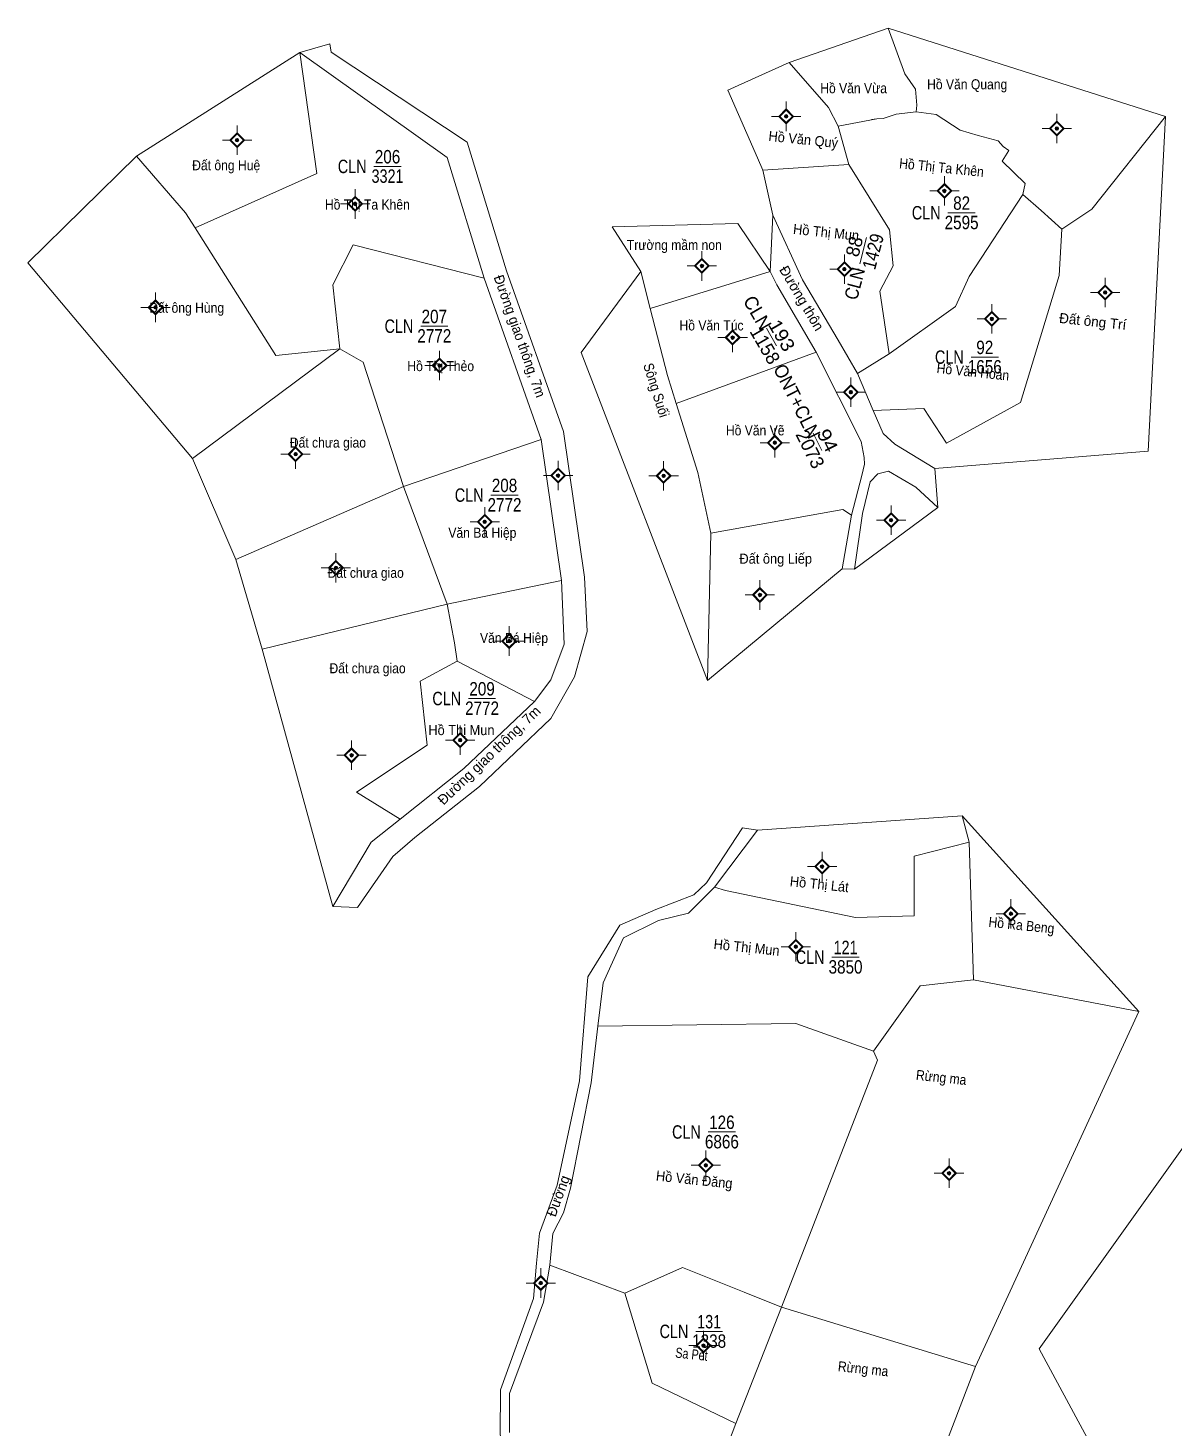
# Model space of a CAD drawing. Header units: metres. Extents: x 533011 to 534111, y 1848012 to 1848826.
# Drawn here: x 533011.2 to 533352.4, y 1848408.7 to 1848825.5 of the extents above; entities that cross this region are included whole.
import ezdxf
from ezdxf.enums import TextEntityAlignment as Align

# ---------------------------------------------------------------- set-up
doc = ezdxf.new("R2010")
doc.units = ezdxf.units.M
doc.header["$LTSCALE"] = 1.2
for name, color, linetype, lineweight in [('11', 7, 'Continuous', 13), ('6', 7, 'Continuous', 13), ('7', 7, 'Continuous', 13)]:
    doc.layers.add(name, color=color, linetype=linetype, lineweight=lineweight)
for name, color, linetype in [('2', 7, 'Continuous'), ('3', 7, 'Continuous'), ('4', 7, 'Continuous'), ('5', 7, 'Continuous')]:
    doc.layers.add(name, color=color, linetype=linetype)

msp = doc.modelspace()

# ---------------------------------------------------------------- hatches: boundary and pattern name
at = {"layer": '11'}
for points in [[(533237.494, 1848799.21, 1), (533236.444, 1848799.21, 1)], [(533237.419, 1848799.21, 1), (533236.519, 1848799.21, 1)], [(533318.084, 1848795.57, 1), (533317.034, 1848795.57, 1)], [(533318.009, 1848795.57, 1), (533317.109, 1848795.57, 1)], [(533073.944, 1848792.12, 1), (533072.894, 1848792.12, 1)], [(533073.869, 1848792.12, 1), (533072.969, 1848792.12, 1)], [(533284.604, 1848776.99, 1), (533283.554, 1848776.99, 1)], [(533284.529, 1848776.99, 1), (533283.629, 1848776.99, 1)], [(533109.094, 1848773.12, 1), (533108.044, 1848773.12, 1)], [(533109.019, 1848773.12, 1), (533108.119, 1848773.12, 1)], [(533212.394, 1848754.66, 1), (533211.344, 1848754.66, 1)], [(533212.319, 1848754.66, 1), (533211.419, 1848754.66, 1)], [(533254.824, 1848753.72, 1), (533253.774, 1848753.72, 1)], [(533254.749, 1848753.72, 1), (533253.849, 1848753.72, 1)], [(533332.464, 1848746.77, 1), (533331.414, 1848746.77, 1)], [(533332.389, 1848746.77, 1), (533331.489, 1848746.77, 1)], [(533049.664, 1848742.34, 1), (533048.614, 1848742.34, 1)], [(533049.589, 1848742.34, 1), (533048.689, 1848742.34, 1)], [(533298.724, 1848738.9, 1), (533297.674, 1848738.9, 1)], [(533298.649, 1848738.9, 1), (533297.749, 1848738.9, 1)], [(533221.544, 1848733.34, 1), (533220.494, 1848733.34, 1)], [(533221.469, 1848733.34, 1), (533220.569, 1848733.34, 1)], [(533134.284, 1848725, 1), (533133.234, 1848725, 1)], [(533134.209, 1848725, 1), (533133.309, 1848725, 1)], [(533256.714, 1848717.09, 1), (533255.664, 1848717.09, 1)], [(533256.639, 1848717.09, 1), (533255.739, 1848717.09, 1)], [(533234.104, 1848702.05, 1), (533233.054, 1848702.05, 1)], [(533234.029, 1848702.05, 1), (533233.129, 1848702.05, 1)], [(533091.394, 1848698.64, 1), (533090.344, 1848698.64, 1)], [(533091.319, 1848698.64, 1), (533090.419, 1848698.64, 1)], [(533169.544, 1848692.25, 1), (533168.494, 1848692.25, 1)], [(533169.469, 1848692.25, 1), (533168.569, 1848692.25, 1)], [(533200.994, 1848692.16, 1), (533199.944, 1848692.16, 1)], [(533200.919, 1848692.16, 1), (533200.019, 1848692.16, 1)], [(533147.714, 1848678.5, 1), (533146.664, 1848678.5, 1)], [(533147.639, 1848678.5, 1), (533146.739, 1848678.5, 1)], [(533268.704, 1848678.96, 1), (533267.654, 1848678.96, 1)], [(533268.629, 1848678.96, 1), (533267.729, 1848678.96, 1)], [(533103.414, 1848664.78, 1), (533102.364, 1848664.78, 1)], [(533103.339, 1848664.78, 1), (533102.439, 1848664.78, 1)], [(533229.674, 1848656.7, 1), (533228.624, 1848656.7, 1)], [(533229.599, 1848656.7, 1), (533228.699, 1848656.7, 1)], [(533154.974, 1848643, 1), (533153.924, 1848643, 1)], [(533154.899, 1848643, 1), (533153.999, 1848643, 1)], [(533140.404, 1848613.5, 1), (533139.354, 1848613.5, 1)], [(533140.329, 1848613.5, 1), (533139.429, 1848613.5, 1)], [(533108.064, 1848608.97, 1), (533107.014, 1848608.97, 1)], [(533107.989, 1848608.97, 1), (533107.089, 1848608.97, 1)], [(533248.174, 1848575.84, 1), (533247.124, 1848575.84, 1)], [(533248.099, 1848575.84, 1), (533247.199, 1848575.84, 1)], [(533304.414, 1848561.81, 1), (533303.364, 1848561.81, 1)], [(533304.339, 1848561.81, 1), (533303.439, 1848561.81, 1)], [(533240.374, 1848551.98, 1), (533239.324, 1848551.98, 1)], [(533240.299, 1848551.98, 1), (533239.399, 1848551.98, 1)], [(533213.544, 1848486.91, 1), (533212.494, 1848486.91, 1)], [(533213.469, 1848486.91, 1), (533212.569, 1848486.91, 1)], [(533285.974, 1848484.53, 1), (533284.924, 1848484.53, 1)], [(533285.899, 1848484.53, 1), (533284.999, 1848484.53, 1)], [(533164.394, 1848451.86, 1), (533163.344, 1848451.86, 1)], [(533164.319, 1848451.86, 1), (533163.419, 1848451.86, 1)], [(533212.874, 1848433.23, 1), (533211.824, 1848433.23, 1)], [(533212.799, 1848433.23, 1), (533211.899, 1848433.23, 1)]]:
    msp.add_hatch(color=256, dxfattribs=at).paths.add_polyline_path(points)

# ---------------------------------------------------------------- linework, layer by layer
for p, q in [((533236.97, 1848803.58), (533236.97, 1848801.4)), ((533236.97, 1848802.96), (533236.97, 1848801.08)), ((533317.56, 1848799.94), (533317.56, 1848797.76)), ((533073.42, 1848796.5), (533073.42, 1848794.31)), ((533073.42, 1848795.87), (533073.42, 1848794)), ((533234.78, 1848799.21), (533232.6, 1848799.21)), ((533235.1, 1848799.21), (533233.22, 1848799.21)), ((533236.97, 1848797.34), (533236.97, 1848795.46)), ((533236.97, 1848797.02), (533236.97, 1848794.84)), ((533240.72, 1848799.21), (533238.84, 1848799.21)), ((533241.34, 1848799.21), (533239.16, 1848799.21)), ((533315.37, 1848795.57), (533313.19, 1848795.57)), ((533315.69, 1848795.57), (533313.81, 1848795.57)), ((533317.56, 1848799.32), (533317.56, 1848797.44)), ((533321.31, 1848795.57), (533319.44, 1848795.57)), ((533321.94, 1848795.57), (533319.75, 1848795.57)), ((533071.23, 1848792.12), (533069.05, 1848792.12)), ((533071.55, 1848792.12), (533069.67, 1848792.12)), ((533077.17, 1848792.12), (533075.3, 1848792.12)), ((533077.8, 1848792.12), (533075.61, 1848792.12)), ((533317.56, 1848793.7), (533317.56, 1848791.82)), ((533317.56, 1848793.38), (533317.56, 1848791.2)), ((533073.42, 1848790.24), (533073.42, 1848788.37)), ((533073.42, 1848789.93), (533073.42, 1848787.74)), ((533284.08, 1848781.36), (533284.08, 1848779.18)), ((533284.08, 1848780.74), (533284.08, 1848778.86)), ((533108.57, 1848777.5), (533108.57, 1848775.31)), ((533108.57, 1848776.87), (533108.57, 1848775)), ((533281.89, 1848776.99), (533279.7, 1848776.99)), ((533282.2, 1848776.99), (533280.33, 1848776.99)), ((533284.08, 1848775.12), (533284.08, 1848773.24)), ((533284.08, 1848774.8), (533284.08, 1848772.62)), ((533287.83, 1848776.99), (533285.95, 1848776.99)), ((533288.45, 1848776.99), (533286.27, 1848776.99)), ((533106.38, 1848773.12), (533104.19, 1848773.12)), ((533106.69, 1848773.12), (533104.82, 1848773.12)), ((533108.57, 1848771.24), (533108.57, 1848769.37)), ((533108.57, 1848770.93), (533108.57, 1848768.74)), ((533112.32, 1848773.12), (533110.44, 1848773.12)), ((533112.94, 1848773.12), (533110.76, 1848773.12)), ((533211.87, 1848759.04), (533211.87, 1848756.85)), ((533211.87, 1848758.41), (533211.87, 1848756.54)), ((533254.3, 1848758.1), (533254.3, 1848755.91)), ((533209.68, 1848754.66), (533207.5, 1848754.66)), ((533210, 1848754.66), (533208.12, 1848754.66)), ((533215.62, 1848754.66), (533213.74, 1848754.66)), ((533216.24, 1848754.66), (533214.06, 1848754.66)), ((533254.3, 1848757.47), (533254.3, 1848755.6)), ((533211.87, 1848752.78), (533211.87, 1848750.91)), ((533211.87, 1848752.47), (533211.87, 1848750.28)), ((533252.11, 1848753.72), (533249.93, 1848753.72)), ((533252.43, 1848753.72), (533250.55, 1848753.72)), ((533254.3, 1848751.84), (533254.3, 1848749.97)), ((533254.3, 1848751.53), (533254.3, 1848749.34)), ((533258.05, 1848753.72), (533256.18, 1848753.72)), ((533258.68, 1848753.72), (533256.49, 1848753.72)), ((533331.94, 1848751.14), (533331.94, 1848748.96)), ((533331.94, 1848750.52), (533331.94, 1848748.64)), ((533049.14, 1848746.72), (533049.14, 1848744.53)), ((533049.14, 1848746.09), (533049.14, 1848744.22)), ((533329.75, 1848746.77), (533327.56, 1848746.77)), ((533330.06, 1848746.77), (533328.19, 1848746.77)), ((533335.69, 1848746.77), (533333.81, 1848746.77)), ((533336.31, 1848746.77), (533334.13, 1848746.77)), ((533046.95, 1848742.34), (533044.76, 1848742.34)), ((533047.26, 1848742.34), (533045.39, 1848742.34)), ((533052.89, 1848742.34), (533051.02, 1848742.34)), ((533053.52, 1848742.34), (533051.33, 1848742.34)), ((533298.2, 1848743.28), (533298.2, 1848741.09)), ((533298.2, 1848742.65), (533298.2, 1848740.78)), ((533331.94, 1848744.9), (533331.94, 1848743.02)), ((533331.94, 1848744.58), (533331.94, 1848742.4)), ((533049.14, 1848740.46), (533049.14, 1848738.59)), ((533049.14, 1848740.15), (533049.14, 1848737.96)), ((533221.02, 1848737.72), (533221.02, 1848735.53)), ((533221.02, 1848737.09), (533221.02, 1848735.22)), ((533296.01, 1848738.9), (533293.82, 1848738.9)), ((533296.32, 1848738.9), (533294.45, 1848738.9)), ((533301.95, 1848738.9), (533300.07, 1848738.9)), ((533302.57, 1848738.9), (533300.39, 1848738.9)), ((533218.83, 1848733.34), (533216.64, 1848733.34)), ((533219.14, 1848733.34), (533217.27, 1848733.34)), ((533224.77, 1848733.34), (533222.9, 1848733.34)), ((533225.4, 1848733.34), (533223.21, 1848733.34)), ((533298.2, 1848737.02), (533298.2, 1848735.15)), ((533298.2, 1848736.71), (533298.2, 1848734.52)), ((533133.76, 1848729.38), (533133.76, 1848727.19)), ((533133.76, 1848728.75), (533133.76, 1848726.88)), ((533221.02, 1848731.46), (533221.02, 1848729.59)), ((533221.02, 1848731.15), (533221.02, 1848728.96)), ((533131.57, 1848725), (533129.38, 1848725)), ((533131.88, 1848725), (533130.01, 1848725)), ((533137.51, 1848725), (533135.64, 1848725)), ((533138.14, 1848725), (533135.95, 1848725)), ((533133.76, 1848723.12), (533133.76, 1848721.25)), ((533133.76, 1848722.81), (533133.76, 1848720.62)), ((533256.19, 1848721.46), (533256.19, 1848719.28)), ((533256.19, 1848720.84), (533256.19, 1848718.96)), ((533254, 1848717.09), (533251.81, 1848717.09)), ((533254.31, 1848717.09), (533252.44, 1848717.09)), ((533259.94, 1848717.09), (533258.06, 1848717.09)), ((533260.56, 1848717.09), (533258.38, 1848717.09)), ((533256.19, 1848715.22), (533256.19, 1848713.34)), ((533256.19, 1848714.9), (533256.19, 1848712.72)), ((533233.58, 1848706.42), (533233.58, 1848704.24)), ((533233.58, 1848705.8), (533233.58, 1848703.92)), ((533090.87, 1848703.02), (533090.87, 1848700.83)), ((533090.87, 1848702.39), (533090.87, 1848700.52)), ((533231.39, 1848702.05), (533229.2, 1848702.05)), ((533231.7, 1848702.05), (533229.83, 1848702.05)), ((533233.58, 1848700.18), (533233.58, 1848698.3)), ((533233.58, 1848699.86), (533233.58, 1848697.68)), ((533237.33, 1848702.05), (533235.45, 1848702.05)), ((533237.95, 1848702.05), (533235.77, 1848702.05)), ((533088.68, 1848698.64), (533086.5, 1848698.64)), ((533089, 1848698.64), (533087.12, 1848698.64)), ((533090.87, 1848696.76), (533090.87, 1848694.89)), ((533090.87, 1848696.45), (533090.87, 1848694.26)), ((533094.62, 1848698.64), (533092.74, 1848698.64)), ((533095.24, 1848698.64), (533093.06, 1848698.64)), ((533169.02, 1848696.62), (533169.02, 1848694.44)), ((533169.02, 1848696), (533169.02, 1848694.12)), ((533200.47, 1848696.54), (533200.47, 1848694.35)), ((533200.47, 1848695.91), (533200.47, 1848694.04)), ((533166.83, 1848692.25), (533164.64, 1848692.25)), ((533167.14, 1848692.25), (533165.27, 1848692.25)), ((533172.77, 1848692.25), (533170.9, 1848692.25)), ((533173.4, 1848692.25), (533171.21, 1848692.25)), ((533198.28, 1848692.16), (533196.1, 1848692.16)), ((533198.6, 1848692.16), (533196.72, 1848692.16)), ((533204.22, 1848692.16), (533202.34, 1848692.16)), ((533204.84, 1848692.16), (533202.66, 1848692.16)), ((533169.02, 1848690.38), (533169.02, 1848688.5)), ((533169.02, 1848690.06), (533169.02, 1848687.88)), ((533200.47, 1848690.28), (533200.47, 1848688.41)), ((533200.47, 1848689.97), (533200.47, 1848687.78)), ((533268.18, 1848683.34), (533268.18, 1848681.15)), ((533147.19, 1848682.88), (533147.19, 1848680.69)), ((533147.19, 1848682.25), (533147.19, 1848680.38)), ((533265.99, 1848678.96), (533263.81, 1848678.96)), ((533266.31, 1848678.96), (533264.43, 1848678.96)), ((533268.18, 1848682.71), (533268.18, 1848680.84)), ((533271.93, 1848678.96), (533270.06, 1848678.96)), ((533272.56, 1848678.96), (533270.37, 1848678.96)), ((533145, 1848678.5), (533142.81, 1848678.5)), ((533145.31, 1848678.5), (533143.44, 1848678.5)), ((533147.19, 1848676.62), (533147.19, 1848674.75)), ((533147.19, 1848676.31), (533147.19, 1848674.12)), ((533150.94, 1848678.5), (533149.06, 1848678.5)), ((533151.56, 1848678.5), (533149.38, 1848678.5)), ((533268.18, 1848677.08), (533268.18, 1848675.21)), ((533268.18, 1848676.77), (533268.18, 1848674.58)), ((533102.89, 1848669.16), (533102.89, 1848666.97)), ((533102.89, 1848668.53), (533102.89, 1848666.66)), ((533100.7, 1848664.78), (533098.52, 1848664.78)), ((533101.02, 1848664.78), (533099.14, 1848664.78)), ((533102.89, 1848662.9), (533102.89, 1848661.03)), ((533102.89, 1848662.59), (533102.89, 1848660.4)), ((533106.64, 1848664.78), (533104.76, 1848664.78)), ((533107.26, 1848664.78), (533105.08, 1848664.78)), ((533229.15, 1848661.08), (533229.15, 1848658.89)), ((533229.15, 1848660.45), (533229.15, 1848658.58)), ((533226.96, 1848656.7), (533224.78, 1848656.7)), ((533227.28, 1848656.7), (533225.4, 1848656.7)), ((533229.15, 1848654.82), (533229.15, 1848652.95)), ((533229.15, 1848654.51), (533229.15, 1848652.32)), ((533232.9, 1848656.7), (533231.02, 1848656.7)), ((533233.52, 1848656.7), (533231.34, 1848656.7)), ((533154.45, 1848647.38), (533154.45, 1848645.19)), ((533154.45, 1848646.75), (533154.45, 1848644.88)), ((533152.26, 1848643), (533150.07, 1848643)), ((533152.57, 1848643), (533150.7, 1848643)), ((533158.2, 1848643), (533156.32, 1848643)), ((533158.82, 1848643), (533156.64, 1848643)), ((533154.45, 1848641.12), (533154.45, 1848639.25)), ((533154.45, 1848640.81), (533154.45, 1848638.62)), ((533139.88, 1848617.88), (533139.88, 1848615.69)), ((533139.88, 1848617.25), (533139.88, 1848615.38)), ((533107.54, 1848613.34), (533107.54, 1848611.16)), ((533107.54, 1848612.72), (533107.54, 1848610.84)), ((533137.69, 1848613.5), (533135.5, 1848613.5)), ((533138, 1848613.5), (533136.13, 1848613.5)), ((533143.63, 1848613.5), (533141.76, 1848613.5)), ((533144.26, 1848613.5), (533142.07, 1848613.5)), ((533105.35, 1848608.97), (533103.16, 1848608.97)), ((533105.66, 1848608.97), (533103.79, 1848608.97)), ((533111.29, 1848608.97), (533109.42, 1848608.97)), ((533111.92, 1848608.97), (533109.73, 1848608.97)), ((533139.88, 1848611.62), (533139.88, 1848609.75)), ((533139.88, 1848611.31), (533139.88, 1848609.12)), ((533107.54, 1848607.1), (533107.54, 1848605.22)), ((533107.54, 1848606.78), (533107.54, 1848604.6)), ((533247.65, 1848580.22), (533247.65, 1848578.03)), ((533247.65, 1848579.59), (533247.65, 1848577.72)), ((533245.46, 1848575.84), (533243.28, 1848575.84)), ((533245.78, 1848575.84), (533243.9, 1848575.84)), ((533251.4, 1848575.84), (533249.52, 1848575.84)), ((533252.02, 1848575.84), (533249.84, 1848575.84)), ((533247.65, 1848573.96), (533247.65, 1848572.09)), ((533247.65, 1848573.65), (533247.65, 1848571.46)), ((533303.89, 1848566.18), (533303.89, 1848564)), ((533303.89, 1848565.56), (533303.89, 1848563.68)), ((533301.7, 1848561.81), (533299.52, 1848561.81)), ((533302.02, 1848561.81), (533300.14, 1848561.81)), ((533303.89, 1848559.94), (533303.89, 1848558.06)), ((533303.89, 1848559.62), (533303.89, 1848557.44)), ((533307.64, 1848561.81), (533305.76, 1848561.81)), ((533308.26, 1848561.81), (533306.08, 1848561.81)), ((533239.85, 1848556.36), (533239.85, 1848554.17)), ((533239.85, 1848555.73), (533239.85, 1848553.86)), ((533237.66, 1848551.98), (533235.48, 1848551.98)), ((533237.98, 1848551.98), (533236.1, 1848551.98)), ((533239.85, 1848550.1), (533239.85, 1848548.23)), ((533239.85, 1848549.79), (533239.85, 1848547.6)), ((533243.6, 1848551.98), (533241.72, 1848551.98)), ((533244.22, 1848551.98), (533242.04, 1848551.98)), ((533213.02, 1848491.28), (533213.02, 1848489.1)), ((533213.02, 1848490.66), (533213.02, 1848488.78)), ((533285.45, 1848488.9), (533285.45, 1848486.72)), ((533285.45, 1848488.28), (533285.45, 1848486.4)), ((533210.83, 1848486.91), (533208.64, 1848486.91)), ((533211.14, 1848486.91), (533209.27, 1848486.91)), ((533213.02, 1848485.04), (533213.02, 1848483.16)), ((533213.02, 1848484.72), (533213.02, 1848482.54)), ((533216.77, 1848486.91), (533214.9, 1848486.91)), ((533217.4, 1848486.91), (533215.21, 1848486.91)), ((533283.26, 1848484.53), (533281.07, 1848484.53)), ((533283.57, 1848484.53), (533281.7, 1848484.53)), ((533289.2, 1848484.53), (533287.32, 1848484.53)), ((533289.82, 1848484.53), (533287.64, 1848484.53)), ((533285.45, 1848482.66), (533285.45, 1848480.78)), ((533285.45, 1848482.34), (533285.45, 1848480.16)), ((533163.87, 1848456.24), (533163.87, 1848454.05)), ((533163.87, 1848455.61), (533163.87, 1848453.74)), ((533161.68, 1848451.86), (533159.5, 1848451.86)), ((533162, 1848451.86), (533160.12, 1848451.86)), ((533163.87, 1848449.98), (533163.87, 1848448.11)), ((533163.87, 1848449.67), (533163.87, 1848447.48)), ((533167.62, 1848451.86), (533165.74, 1848451.86)), ((533168.24, 1848451.86), (533166.06, 1848451.86)), ((533212.35, 1848437.6), (533212.35, 1848435.42)), ((533212.35, 1848436.98), (533212.35, 1848435.1)), ((533210.16, 1848433.23), (533207.98, 1848433.23)), ((533210.48, 1848433.23), (533208.6, 1848433.23)), ((533216.1, 1848433.23), (533214.22, 1848433.23)), ((533216.72, 1848433.23), (533214.54, 1848433.23)), ((533212.35, 1848431.36), (533212.35, 1848429.48)), ((533212.35, 1848431.04), (533212.35, 1848428.86))]:
    msp.add_line(p, q, dxfattribs=at)
for points in [[(533236.97, 1848801.4), (533234.78, 1848799.21), (533236.97, 1848797.02), (533239.16, 1848799.21)], [(533236.97, 1848801.08), (533235.1, 1848799.21), (533236.97, 1848797.34), (533238.84, 1848799.21)], [(533317.56, 1848797.76), (533315.37, 1848795.57), (533317.56, 1848793.38), (533319.75, 1848795.57)], [(533317.56, 1848797.44), (533315.69, 1848795.57), (533317.56, 1848793.7), (533319.44, 1848795.57)], [(533073.42, 1848794.31), (533071.23, 1848792.12), (533073.42, 1848789.93), (533075.61, 1848792.12)], [(533073.42, 1848794), (533071.55, 1848792.12), (533073.42, 1848790.24), (533075.3, 1848792.12)], [(533284.08, 1848779.18), (533281.89, 1848776.99), (533284.08, 1848774.8), (533286.27, 1848776.99)], [(533284.08, 1848778.86), (533282.2, 1848776.99), (533284.08, 1848775.12), (533285.95, 1848776.99)], [(533108.57, 1848775.31), (533106.38, 1848773.12), (533108.57, 1848770.93), (533110.76, 1848773.12)], [(533108.57, 1848775), (533106.69, 1848773.12), (533108.57, 1848771.24), (533110.44, 1848773.12)], [(533211.87, 1848756.85), (533209.68, 1848754.66), (533211.87, 1848752.47), (533214.06, 1848754.66)], [(533211.87, 1848756.54), (533210, 1848754.66), (533211.87, 1848752.78), (533213.74, 1848754.66)], [(533254.3, 1848755.91), (533252.11, 1848753.72), (533254.3, 1848751.53), (533256.49, 1848753.72)], [(533254.3, 1848755.6), (533252.43, 1848753.72), (533254.3, 1848751.84), (533256.18, 1848753.72)], [(533331.94, 1848748.96), (533329.75, 1848746.77), (533331.94, 1848744.58), (533334.13, 1848746.77)], [(533331.94, 1848748.64), (533330.06, 1848746.77), (533331.94, 1848744.9), (533333.81, 1848746.77)], [(533049.14, 1848744.53), (533046.95, 1848742.34), (533049.14, 1848740.15), (533051.33, 1848742.34)], [(533049.14, 1848744.22), (533047.26, 1848742.34), (533049.14, 1848740.46), (533051.02, 1848742.34)], [(533298.2, 1848741.09), (533296.01, 1848738.9), (533298.2, 1848736.71), (533300.39, 1848738.9)], [(533298.2, 1848740.78), (533296.32, 1848738.9), (533298.2, 1848737.02), (533300.07, 1848738.9)], [(533221.02, 1848735.53), (533218.83, 1848733.34), (533221.02, 1848731.15), (533223.21, 1848733.34)], [(533221.02, 1848735.22), (533219.14, 1848733.34), (533221.02, 1848731.46), (533222.9, 1848733.34)], [(533133.76, 1848727.19), (533131.57, 1848725), (533133.76, 1848722.81), (533135.95, 1848725)], [(533133.76, 1848726.88), (533131.88, 1848725), (533133.76, 1848723.12), (533135.64, 1848725)], [(533256.19, 1848719.28), (533254, 1848717.09), (533256.19, 1848714.9), (533258.38, 1848717.09)], [(533256.19, 1848718.96), (533254.31, 1848717.09), (533256.19, 1848715.22), (533258.06, 1848717.09)], [(533233.58, 1848704.24), (533231.39, 1848702.05), (533233.58, 1848699.86), (533235.77, 1848702.05)], [(533233.58, 1848703.92), (533231.7, 1848702.05), (533233.58, 1848700.18), (533235.45, 1848702.05)], [(533090.87, 1848700.83), (533088.68, 1848698.64), (533090.87, 1848696.45), (533093.06, 1848698.64)], [(533090.87, 1848700.52), (533089, 1848698.64), (533090.87, 1848696.76), (533092.74, 1848698.64)], [(533169.02, 1848694.44), (533166.83, 1848692.25), (533169.02, 1848690.06), (533171.21, 1848692.25)], [(533169.02, 1848694.12), (533167.14, 1848692.25), (533169.02, 1848690.38), (533170.9, 1848692.25)], [(533200.47, 1848694.35), (533198.28, 1848692.16), (533200.47, 1848689.97), (533202.66, 1848692.16)], [(533200.47, 1848694.04), (533198.6, 1848692.16), (533200.47, 1848690.28), (533202.34, 1848692.16)], [(533147.19, 1848680.69), (533145, 1848678.5), (533147.19, 1848676.31), (533149.38, 1848678.5)], [(533147.19, 1848680.38), (533145.31, 1848678.5), (533147.19, 1848676.62), (533149.06, 1848678.5)], [(533268.18, 1848681.15), (533265.99, 1848678.96), (533268.18, 1848676.77), (533270.37, 1848678.96)], [(533268.18, 1848680.84), (533266.31, 1848678.96), (533268.18, 1848677.08), (533270.06, 1848678.96)], [(533102.89, 1848666.97), (533100.7, 1848664.78), (533102.89, 1848662.59), (533105.08, 1848664.78)], [(533102.89, 1848666.66), (533101.02, 1848664.78), (533102.89, 1848662.9), (533104.76, 1848664.78)], [(533229.15, 1848658.89), (533226.96, 1848656.7), (533229.15, 1848654.51), (533231.34, 1848656.7)], [(533229.15, 1848658.58), (533227.28, 1848656.7), (533229.15, 1848654.82), (533231.02, 1848656.7)], [(533154.45, 1848645.19), (533152.26, 1848643), (533154.45, 1848640.81), (533156.64, 1848643)], [(533154.45, 1848644.88), (533152.57, 1848643), (533154.45, 1848641.12), (533156.32, 1848643)], [(533139.88, 1848615.69), (533137.69, 1848613.5), (533139.88, 1848611.31), (533142.07, 1848613.5)], [(533139.88, 1848615.38), (533138, 1848613.5), (533139.88, 1848611.62), (533141.76, 1848613.5)], [(533107.54, 1848611.16), (533105.35, 1848608.97), (533107.54, 1848606.78), (533109.73, 1848608.97)], [(533107.54, 1848610.84), (533105.66, 1848608.97), (533107.54, 1848607.1), (533109.42, 1848608.97)], [(533247.65, 1848578.03), (533245.46, 1848575.84), (533247.65, 1848573.65), (533249.84, 1848575.84)], [(533247.65, 1848577.72), (533245.78, 1848575.84), (533247.65, 1848573.96), (533249.52, 1848575.84)], [(533303.89, 1848564), (533301.7, 1848561.81), (533303.89, 1848559.62), (533306.08, 1848561.81)], [(533303.89, 1848563.68), (533302.02, 1848561.81), (533303.89, 1848559.94), (533305.76, 1848561.81)], [(533239.85, 1848554.17), (533237.66, 1848551.98), (533239.85, 1848549.79), (533242.04, 1848551.98)], [(533239.85, 1848553.86), (533237.98, 1848551.98), (533239.85, 1848550.1), (533241.72, 1848551.98)], [(533213.02, 1848489.1), (533210.83, 1848486.91), (533213.02, 1848484.72), (533215.21, 1848486.91)], [(533213.02, 1848488.78), (533211.14, 1848486.91), (533213.02, 1848485.04), (533214.9, 1848486.91)], [(533285.45, 1848486.72), (533283.26, 1848484.53), (533285.45, 1848482.34), (533287.64, 1848484.53)], [(533285.45, 1848486.4), (533283.57, 1848484.53), (533285.45, 1848482.66), (533287.32, 1848484.53)], [(533163.87, 1848454.05), (533161.68, 1848451.86), (533163.87, 1848449.67), (533166.06, 1848451.86)], [(533163.87, 1848453.74), (533162, 1848451.86), (533163.87, 1848449.98), (533165.74, 1848451.86)], [(533212.35, 1848435.42), (533210.16, 1848433.23), (533212.35, 1848431.04), (533214.54, 1848433.23)], [(533212.35, 1848435.1), (533210.48, 1848433.23), (533212.35, 1848431.36), (533214.22, 1848433.23)]]:
    msp.add_lwpolyline(points, close=True, dxfattribs=at)
for centre, radius in [((533236.969, 1848799.21), 0.525), ((533236.969, 1848799.21), 0.45), ((533317.559, 1848795.57), 0.525), ((533317.559, 1848795.57), 0.45), ((533073.419, 1848792.12), 0.525), ((533073.419, 1848792.12), 0.45), ((533284.079, 1848776.99), 0.525), ((533284.079, 1848776.99), 0.45), ((533108.569, 1848773.12), 0.525), ((533108.569, 1848773.12), 0.45), ((533211.869, 1848754.66), 0.525), ((533211.869, 1848754.66), 0.45), ((533254.299, 1848753.72), 0.525), ((533254.299, 1848753.72), 0.45), ((533331.939, 1848746.77), 0.525), ((533331.939, 1848746.77), 0.45), ((533049.139, 1848742.34), 0.525), ((533049.139, 1848742.34), 0.45), ((533298.199, 1848738.9), 0.525), ((533298.199, 1848738.9), 0.45), ((533221.019, 1848733.34), 0.525), ((533221.019, 1848733.34), 0.45), ((533133.759, 1848725), 0.525), ((533133.759, 1848725), 0.45), ((533256.189, 1848717.09), 0.525), ((533256.189, 1848717.09), 0.45), ((533233.579, 1848702.05), 0.525), ((533233.579, 1848702.05), 0.45), ((533090.869, 1848698.64), 0.525), ((533090.869, 1848698.64), 0.45), ((533169.019, 1848692.25), 0.525), ((533169.019, 1848692.25), 0.45), ((533200.469, 1848692.16), 0.525), ((533200.469, 1848692.16), 0.45), ((533147.189, 1848678.5), 0.525), ((533147.189, 1848678.5), 0.45), ((533268.179, 1848678.96), 0.525), ((533268.179, 1848678.96), 0.45), ((533102.889, 1848664.78), 0.525), ((533102.889, 1848664.78), 0.45), ((533229.149, 1848656.7), 0.525), ((533229.149, 1848656.7), 0.45), ((533154.449, 1848643), 0.525), ((533154.449, 1848643), 0.45), ((533139.879, 1848613.5), 0.525), ((533139.879, 1848613.5), 0.45), ((533107.539, 1848608.97), 0.525), ((533107.539, 1848608.97), 0.45), ((533247.649, 1848575.84), 0.525), ((533247.649, 1848575.84), 0.45), ((533303.889, 1848561.81), 0.525), ((533303.889, 1848561.81), 0.45), ((533239.849, 1848551.98), 0.525), ((533239.849, 1848551.98), 0.45), ((533213.019, 1848486.91), 0.525), ((533213.019, 1848486.91), 0.45), ((533285.449, 1848484.53), 0.525), ((533285.449, 1848484.53), 0.45), ((533163.869, 1848451.86), 0.525), ((533163.869, 1848451.86), 0.45), ((533212.349, 1848433.23), 0.525), ((533212.349, 1848433.23), 0.45)]:
    msp.add_circle(centre, radius, dxfattribs=at)
at = {"layer": '6'}
for p, q in [((533097.21, 1848782.21), (533092.12, 1848818.25)), ((533252.42, 1848796.3), (533249.59, 1848801.84)), ((533252.42, 1848796.3), (533263.97, 1848798.45)), ((533252.42, 1848796.3), (533255.6, 1848784.84)), ((533228.39, 1848786.86), (533230.04, 1848783.19)), ((533230.04, 1848783.19), (533255.6, 1848784.84)), ((533230.04, 1848783.19), (533233.02, 1848769.79)), ((533097.21, 1848782.21), (533061, 1848766)), ((533291.41, 1848751.48), (533307.44, 1848775.89)), ((533061, 1848766), (533058.08, 1848770.52)), ((533312.88, 1848771.16), (533319.09, 1848765.64)), ((533319.09, 1848765.64), (533327.98, 1848771.59)), ((533232.19, 1848753.01), (533233.02, 1848769.79)), ((533318.21, 1848751.84), (533319.09, 1848765.64)), ((533196.5, 1848742.03), (533193.7, 1848753.06)), ((533196.5, 1848742.03), (533232.19, 1848753.01)), ((533060.17, 1848697.37), (533104, 1848730)), ((533245.86, 1848728.99), (533204.21, 1848713.67)), ((533267.58, 1848728.48), (533258.15, 1848722.61)), ((533258.15, 1848722.61), (533262.91, 1848711.59)), ((533214.5, 1848675.12), (533253.83, 1848682.14)), ((533256.37, 1848680.49), (533253.6, 1848664.51)), ((533253.83, 1848682.14), (533256.37, 1848680.49)), ((533259.68, 1848680.97), (533257.32, 1848664.4)), ((533214.5, 1848675.12), (533213.57, 1848631.27)), ((533136, 1848654), (533138.2, 1848642.44)), ((533139, 1848637), (533138.2, 1848642.44)), ((533139, 1848637), (533162, 1848625)), ((533291.46, 1848583.13), (533289.38, 1848590.95)), ((533228.44, 1848586.71), (533215.6, 1848569.68)), ((533292.71, 1848542.09), (533291.46, 1848583.13)), ((533292.71, 1848542.09), (533341.99, 1848532.68)), ((533188.94, 1848448.82), (533166.59, 1848457.16)), ((533222, 1848410), (533235.57, 1848444.7)), ((533210.01, 1848437.46), (533218.04, 1848437.46))]:
    msp.add_line(p, q, dxfattribs=at)
for points in [[(533272.32, 1848811.87), (533267.29, 1848825.51), (533237.8, 1848815.24), (533249.59, 1848801.84)], [(533267.29, 1848825.51), (533349.92, 1848799.14), (533327.98, 1848771.59)], [(533101.08, 1848820.83), (533092.12, 1848818.25), (533043.48, 1848787.32), (533058.08, 1848770.52)], [(533101.08, 1848820.83), (533101.43, 1848818.33), (533141.93, 1848791.53), (533153.65, 1848753.19), (533170.6, 1848705.34), (533176.93, 1848661.99), (533177.65, 1848645.86), (533173.96, 1848632.31), (533166.83, 1848619.93), (533145.59, 1848599.71), (533126.34, 1848584.51), (533119.83, 1848578.88), (533109.25, 1848563.68)], [(533147, 1848751), (533136, 1848787), (533092.12, 1848818.25)], [(533237.8, 1848815.24), (533219.63, 1848807.02), (533228.39, 1848786.86)], [(533275.7, 1848800.6), (533275.82, 1848802.49), (533275.45, 1848807.29), (533272.32, 1848811.87)], [(533275.7, 1848800.6), (533269.67, 1848799.85), (533265.8, 1848798.58), (533263.99, 1848798.45), (533262.41, 1848798.24)], [(533275.7, 1848800.6), (533281.62, 1848799.72), (533288.72, 1848795.14)], [(533349.92, 1848799.14), (533344.78, 1848699.48), (533281.19, 1848694.41)], [(533300.13, 1848791.88), (533294.1, 1848793.51), (533288.72, 1848795.14)], [(533303.3, 1848789.05), (533301.57, 1848790.25), (533300.13, 1848791.88)], [(533043.48, 1848787.32), (533011.17, 1848755.64), (533060.17, 1848697.37)], [(533308.12, 1848779.22), (533301.26, 1848785.83), (533303.3, 1848789.05)], [(533255.6, 1848784.84), (533267.71, 1848765.46), (533268.77, 1848754.67), (533264.84, 1848747.13), (533267.58, 1848728.48)], [(533308.12, 1848779.22), (533307.44, 1848775.89), (533312.88, 1848771.16)], [(533193.7, 1848753.06), (533185.18, 1848766.27), (533222.55, 1848767.29), (533232.19, 1848753.01)], [(533233.02, 1848769.79), (533241.78, 1848750.54), (533252.43, 1848732.55), (533258.15, 1848722.61)], [(533061, 1848766), (533085, 1848728), (533104, 1848730)], [(533104, 1848730), (533102, 1848749), (533108, 1848761), (533147, 1848751)], [(533147, 1848751), (533164, 1848703), (533170, 1848661), (533136, 1848654), (533123, 1848689), (533164, 1848703)], [(533213.57, 1848631.27), (533175.92, 1848728.94), (533193.7, 1848753.06)], [(533245.86, 1848728.99), (533234.2, 1848749.04), (533232.19, 1848753.01)], [(533267.58, 1848728.48), (533287.35, 1848742.63), (533291.41, 1848751.48)], [(533318.21, 1848751.84), (533306.7, 1848714.05), (533284.72, 1848701.91)], [(533204.21, 1848713.67), (533201.59, 1848722.03), (533196.5, 1848742.03)], [(533123, 1848689), (533111, 1848726), (533104, 1848730)], [(533256.37, 1848680.49), (533259.51, 1848692.24), (533260.31, 1848695.69), (533260.18, 1848697.65), (533259.25, 1848702.4), (533245.86, 1848728.99)], [(533214.5, 1848675.12), (533210.63, 1848693.2), (533204.21, 1848713.67)], [(533262.91, 1848711.59), (533277.93, 1848712.24), (533284.72, 1848701.91)], [(533281.19, 1848694.41), (533269.31, 1848701.57), (533265.86, 1848704.77), (533262.91, 1848711.59)], [(533060.17, 1848697.37), (533073.06, 1848667.28), (533123, 1848689)], [(533281.19, 1848694.41), (533282.1, 1848682.77), (533257.32, 1848664.4), (533253.6, 1848664.51), (533213.57, 1848631.27)], [(533282.1, 1848682.77), (533275.6, 1848688.82), (533267.39, 1848693.53), (533264.28, 1848692.75), (533261.98, 1848690.39), (533259.68, 1848680.97)], [(533073.06, 1848667.28), (533080.95, 1848640.57), (533136, 1848654)], [(533170, 1848661), (533170.86, 1848642.02), (533166.88, 1848631.45), (533162, 1848625)], [(533080.95, 1848640.57), (533101.97, 1848563.95), (533109.25, 1848563.68)], [(533122, 1848590), (533109, 1848598), (533130, 1848612), (533128, 1848631), (533139, 1848637)], [(533162, 1848625), (533141, 1848605), (533122, 1848590)], [(533122, 1848590), (533113.39, 1848583.08), (533101.97, 1848563.95)], [(533168.77, 1848480.98), (533175.4, 1848512.03), (533177.88, 1848543), (533187.42, 1848558.4), (533198.17, 1848563.08), (533209.43, 1848567.41), (533213.24, 1848571.01), (533223.99, 1848587.34)], [(533223.99, 1848587.34), (533228.44, 1848586.71), (533289.38, 1848590.95), (533341.99, 1848532.68), (533293.37, 1848426.98), (533235.57, 1848444.7)], [(533215.6, 1848569.68), (533218.87, 1848568.69), (533257.64, 1848560.73), (533275.04, 1848561.17), (533275.06, 1848578.9), (533291.46, 1848583.13)], [(533215.6, 1848569.68), (533207.83, 1848561.97), (533198.98, 1848559.83), (533188.51, 1848554.67)], [(533180.88, 1848528.34), (533182.43, 1848541.25), (533188.51, 1848554.67)], [(533401.58, 1848557.13), (533312.27, 1848432.28), (533355.13, 1848352.82)], [(533262.99, 1848520.84), (533276.9, 1848540.32), (533292.71, 1848542.09)], [(533180.88, 1848528.34), (533239.83, 1848529.12), (533262.99, 1848520.84)], [(533166.59, 1848457.16), (533167.47, 1848466.63), (533170.6, 1848472.72), (533172.73, 1848480.11), (533178.86, 1848511.42), (533180.88, 1848528.34)], [(533262.99, 1848520.84), (533264.16, 1848518.18), (533235.57, 1848444.7)], [(533155, 1848316.38), (533152.63, 1848348.71), (533152.95, 1848369.12), (533156.13, 1848387), (533155.68, 1848394.1), (533151.79, 1848406.7), (533151.87, 1848420.05), (533161.68, 1848447.26), (533162.56, 1848457.74), (533163.53, 1848466.71), (533168.77, 1848480.98)], [(533166.59, 1848457.16), (533164.71, 1848446.13), (533154.6, 1848418.96), (533154.55, 1848407.39)], [(533188.94, 1848448.82), (533206.08, 1848456.47), (533224.43, 1848449.15), (533235.57, 1848444.7)], [(533188.94, 1848448.82), (533197, 1848422), (533222, 1848410)], [(533293.37, 1848426.98), (533240.56, 1848289.3), (533157.83, 1848317.18)], [(533222, 1848410), (533206, 1848368), (533168, 1848334), (533156.39, 1848337.63)]]:
    msp.add_lwpolyline(points, dxfattribs=at)
at = {"layer": '7'}
for p, q in [((533114.19, 1848784.3), (533122.28, 1848784.3)), ((533285.14, 1848770.5), (533293.26, 1848770.5)), ((533258.88, 1848755.34), (533260.92, 1848763.11)), ((533128.12, 1848736.74), (533136.21, 1848736.74)), ((533231.05, 1848736.16), (533234.11, 1848730.9)), ((533292.03, 1848727.53), (533300.17, 1848727.53)), ((533244.96, 1848704.9), (533247.55, 1848699.75)), ((533149.03, 1848686.44), (533157.12, 1848686.44)), ((533142.35, 1848625.88), (533150.44, 1848625.88)), ((533250.58, 1848548.87), (533258.7, 1848548.87)), ((533213.74, 1848496.83), (533221.88, 1848496.83))]:
    msp.add_line(p, q, dxfattribs=at)

# ---------------------------------------------------------------- texts
at = {"layer": '2'}
for s, width, p in [('Hồ Văn Vừa', 0.9, (533257.03, 1848806.09)), ('Hồ Văn Quang', 0.9, (533290.86, 1848807.25)), ('Đất ông Huệ', 0.9, (533070.19, 1848783.15)), ('Hồ Thị Ta Khên', 0.9, (533112.23, 1848771.46)), ('Trường mầm non', 0.9, (533203.645, 1848759.42)), ('Đất ông Hùng', 0.9, (533058.435, 1848740.73)), ('Hồ Văn Túc', 0.9, (533214.72, 1848735.46)), ('Hồ Thị Thẻo', 0.9, (533134.08, 1848723.35)), ('Đất chưa giao', 0.9, (533100.48, 1848700.59)), ('Hồ Văn Vẽ', 0.9, (533227.73, 1848704.22)), ('Văn Bá Hiệp', 0.9, (533146.485, 1848673.73)), ('Đất ông Liếp', 0.95, (533233.835, 1848666.02)), ('Đất chưa giao', 0.9, (533111.74, 1848661.82)), ('Văn Bá Hiệp', 0.9, (533155.915, 1848642.42)), ('Đất chưa giao', 0.9, (533112.29, 1848633.4)), ('Hồ Thị Mun', 0.95, (533140.245, 1848614.99))]:
    msp.add_text(s, height=3, dxfattribs=dict(at, width=width)).set_placement(p, align=Align.CENTER)
for s, rotation, width, p in [('Hồ Văn Quý', 354, 0.95, (533241.898, 1848790.84)), ('Hồ Thị Ta Khên', 354, 0.9, (533283.073, 1848782.476)), ('Hồ Thị Mun', 354, 0.95, (533248.698, 1848763.214)), ('Đường giao thông, 7m', 289.502, 0.95, (533156.198, 1848733.276)), ('Sông Suối', 287.409, 0.9, (533196.831, 1848717.239)), ('Hồ Thị Lát', 354, 0.95, (533246.673, 1848569.116)), ('Hồ Ra Beng', 354, 0.9, (533306.883, 1848556.906)), ('Hồ Thị Mun', 354, 0.95, (533225.028, 1848550.304)), ('Rừng ma', 354, 0.9, (533282.983, 1848511.586)), ('Hồ Văn Đăng', 354, 0.95, (533209.438, 1848481.159)), ('Sa Pét', 354, 0.8, (533208.613, 1848429.184)), ('Rừng ma', 354, 0.9, (533259.733, 1848424.846))]:
    msp.add_text(s, height=3, rotation=rotation, dxfattribs=dict(at, width=width)).set_placement(p, align=Align.CENTER)
for s, rotation, p in [('Đường thôn', 300.651, (533240.273, 1848744.29)), ('Đất ông Trí', 354, (533328.108, 1848736.679)), ('Đường giao thông, 7m', 43.603, (533149.501, 1848607.874)), ('Đường', 69.837, (533170.42, 1848477.273))]:
    msp.add_text(s, height=3, rotation=rotation, dxfattribs=at).set_placement(p, align=Align.CENTER)
at = {"layer": '3', "width": 0.8}
for p in [(533113.18, 1848782.3), (533284.13, 1848768.5), (533127.11, 1848734.74), (533291.01, 1848725.53), (533148.02, 1848684.44), (533141.34, 1848623.88), (533249.56, 1848546.87), (533212.72, 1848494.83), (533209.01, 1848435.46)]:
    msp.add_text('CLN ', height=4, dxfattribs=at).set_placement(p, align=Align.RIGHT)
at = {"layer": '3'}
for s, rotation, width, p in [('CLN ', 75.299, 0.9, (533260.84, 1848754.865)), ('ONT+CLN', 296.729, 0.95, (533243.74, 1848702.829))]:
    msp.add_text(s, height=4, rotation=rotation, dxfattribs=dict(at, width=width)).set_placement(p, align=Align.RIGHT)
msp.add_text('CLN ', height=4, rotation=300.18, dxfattribs=at).set_placement((533230.102, 1848733.791), align=Align.RIGHT)
at = {"layer": '4'}
for s, width, p in [('206', 0.85, (533118.24, 1848785.19)), ('82', 0.85, (533289.21, 1848771.39)), ('207', 0.85, (533132.17, 1848737.63)), ('92', 0.85, (533296.1, 1848728.42)), ('208', 0.85, (533153.075, 1848687.33)), ('209', 0.85, (533146.395, 1848626.77)), ('121', 0.8, (533254.64, 1848549.76)), ('126', 0.85, (533217.81, 1848497.72)), ('131', 0.8, (533214.02, 1848438.35))]:
    msp.add_text(s, height=4, dxfattribs=dict(at, width=width)).set_placement(p, align=Align.CENTER)
msp.add_text('88', height=4, rotation=75.299, dxfattribs=at).set_placement((533259.185, 1848759.952), align=Align.CENTER)
for s, rotation, width, p in [('193', 300.18, 1.1, (533233.912, 1848732.975)), ('94', 296.729, 1.15, (533247.481, 1848701.81))]:
    msp.add_text(s, height=4, rotation=rotation, dxfattribs=dict(at, width=width)).set_placement(p, align=Align.CENTER)
at = {"layer": '5'}
for s, width, p in [('3321', 0.8, (533118.24, 1848779.41)), ('2595', 0.85, (533289.195, 1848765.61)), ('2772', 0.85, (533132.165, 1848731.85)), ('2772', 0.85, (533153.075, 1848681.55)), ('2772', 0.85, (533146.395, 1848620.99)), ('3850', 0.85, (533254.635, 1848543.98)), ('6866', 0.85, (533217.81, 1848491.94)), ('1338', 0.85, (533214.015, 1848432.57))]:
    msp.add_text(s, height=4, dxfattribs=dict(at, width=width)).set_placement(p, align=Align.CENTER)
at = {"layer": '5', "width": 0.9}
for s, height, rotation, p in [('1429', 4, 75.299, (533264.776, 1848758.467)), ('Hồ Văn Hoàn', 3, 354, (533292.433, 1848721.666))]:
    msp.add_text(s, height=height, rotation=rotation, dxfattribs=at).set_placement(p, align=Align.CENTER)
at = {"layer": '5'}
for s, rotation, p in [('1158', 300.18, (533228.928, 1848730.06)), ('2073', 296.729, (533242.317, 1848699.205))]:
    msp.add_text(s, height=4, rotation=rotation, dxfattribs=at).set_placement(p, align=Align.CENTER)
at = {"layer": '6', "width": 0.85}
msp.add_text('1656', height=4, dxfattribs=at).set_placement((533296.1, 1848722.64), align=Align.CENTER)

doc.saveas('drawing.dxf')
